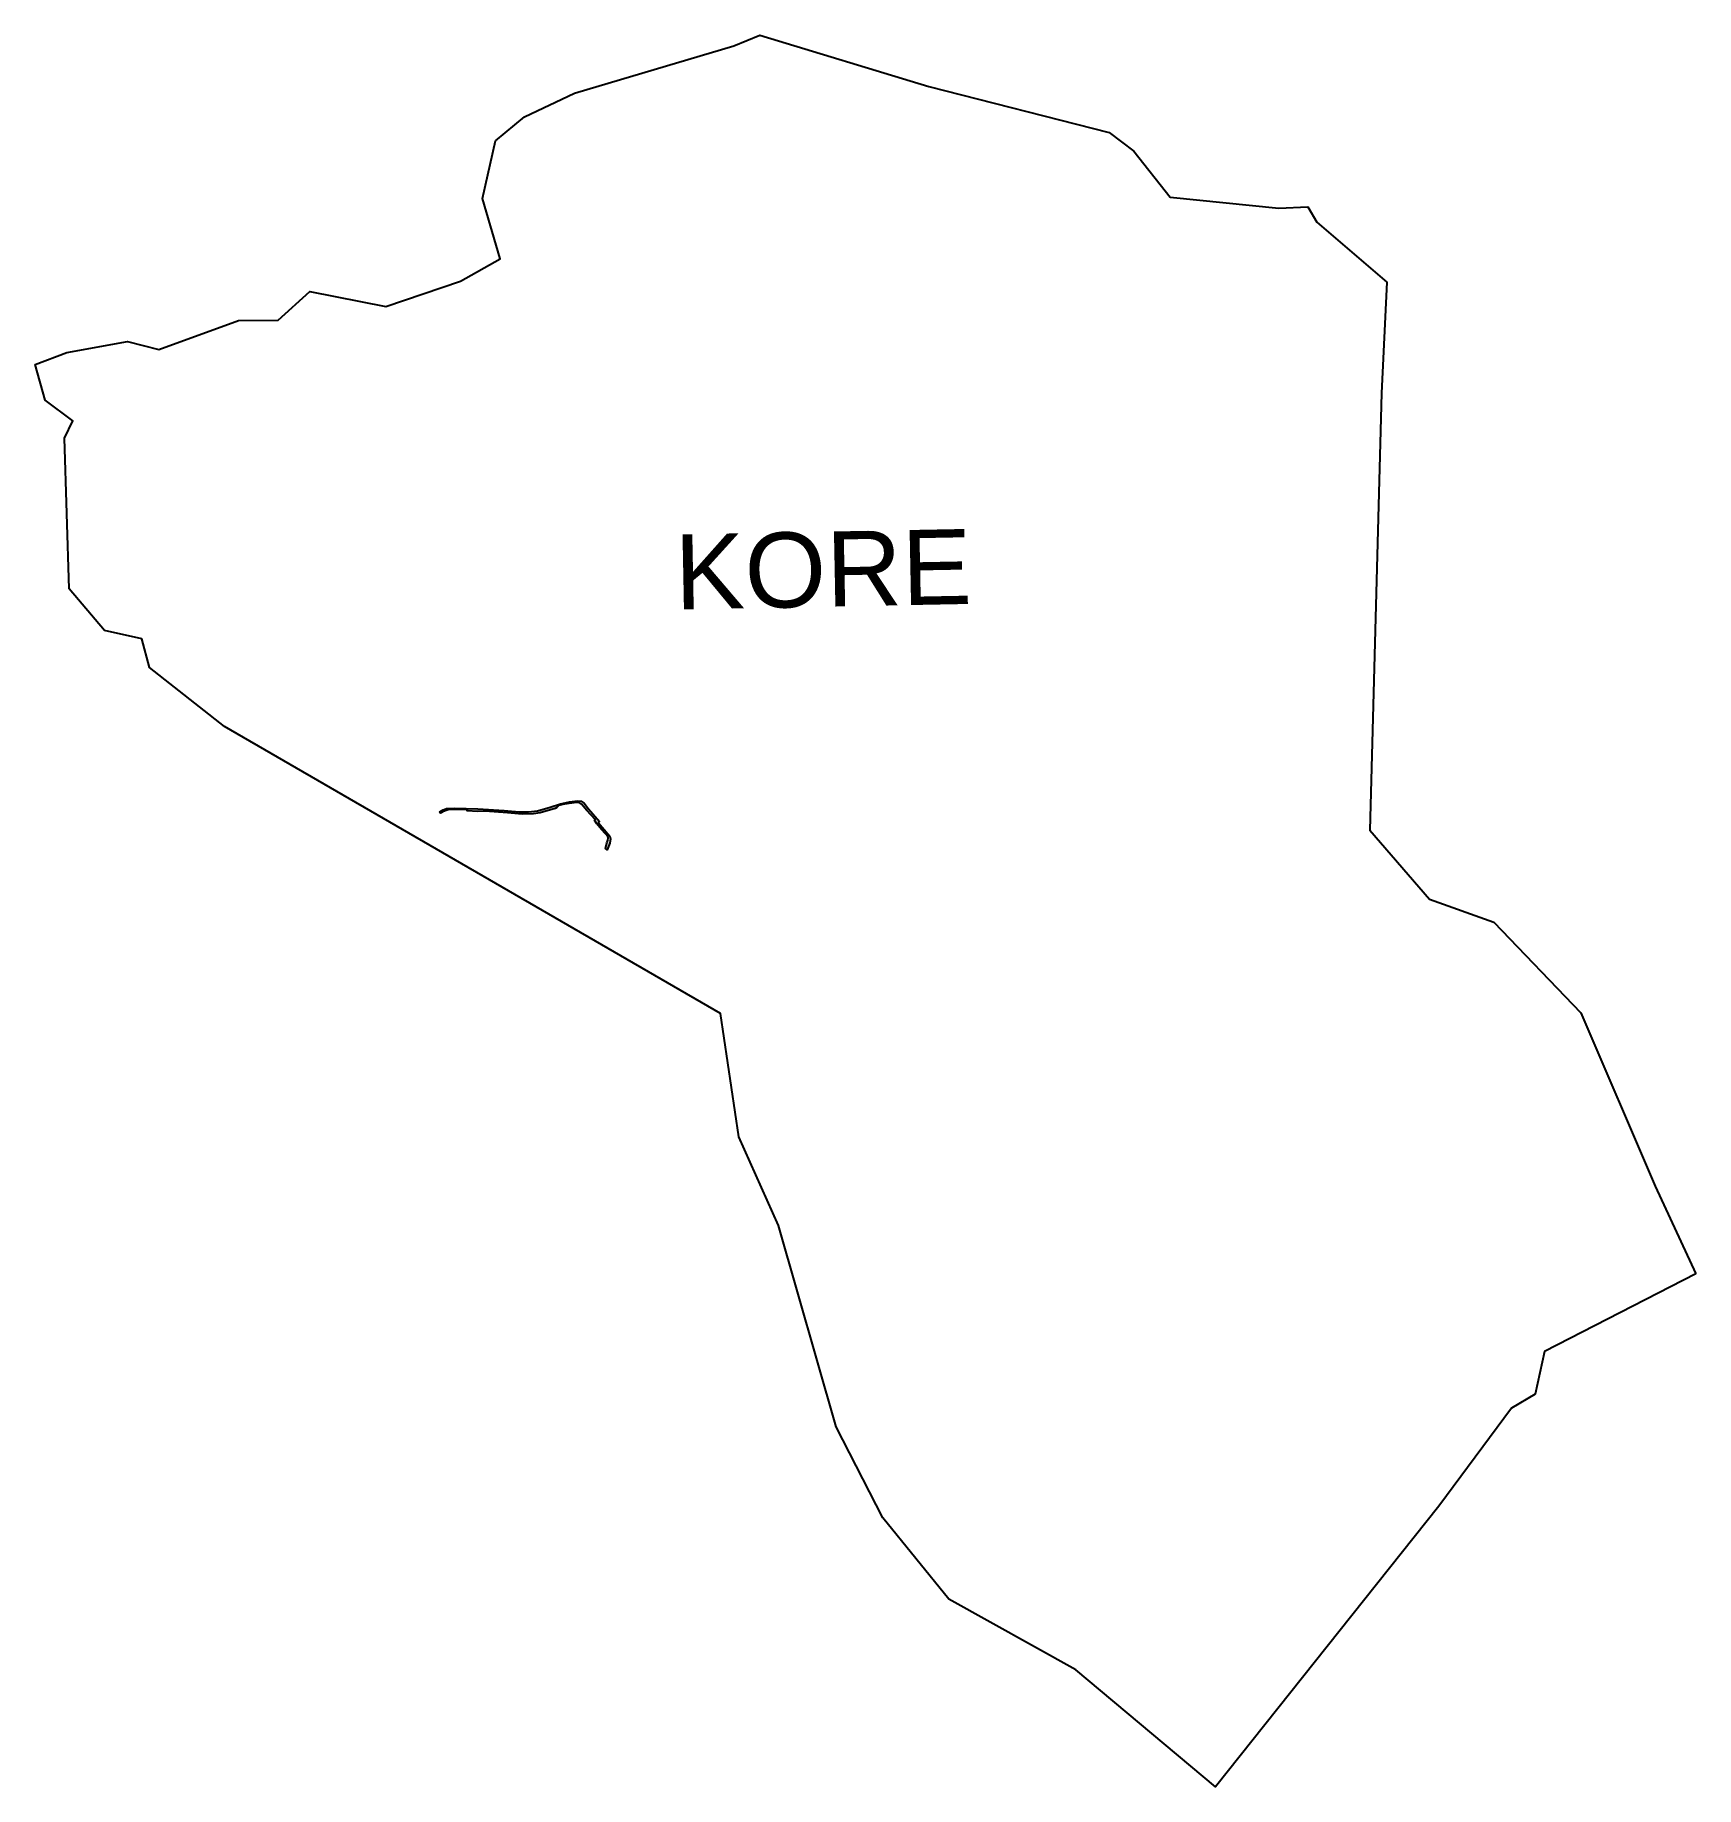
# Model space of a CAD drawing. Header units: metres. Extents: x 261811 to 264218, y 2159443 to 2161982.
import ezdxf

# ---------------------------------------------------------------- set-up
doc = ezdxf.new("R2010")
doc.units = ezdxf.units.M
doc.header["$MEASUREMENT"] = 0
for name, color, linetype in [('BREAKWATER', 6, 'Continuous'), ('village', 3, 'Continuous'), ('VILLAGE NAME', 250, 'Continuous')]:
    doc.layers.add(name, color=color, linetype=linetype)
doc.styles.get("Standard").update_dxf_attribs({"font": 'arial.ttf'})

msp = doc.modelspace()

# ---------------------------------------------------------------- hatches: boundary and pattern name
at = {"layer": 'BREAKWATER'}
h = msp.add_hatch(dxfattribs=at)
h.set_pattern_fill('ESCHER', color=256, scale=0.1)
h.set_pattern_definition([(60, (0, 0), (-3.0479999988, -7e-10), [2.794, -0.254]), (180, (0, 0), (1.524, -2.6396454294), [2.794, -0.254]), (300, (0, 0), (3.0479999988, -7e-10), [2.794, -0.254]), (60, (0.254, 0), (-3.0479999988, -7e-10), [0.508, -2.54]), (300, (0.254, 0), (3.0479999988, -7e-10), [0.508, -2.54]), (60, (-0.127, 0.22), (-3.0479999988, -7e-10), [0.508, -2.54]), (180, (-0.127, 0.22), (1.524, -2.6396454294), [0.508, -2.54]), (300, (-0.127, -0.22), (3.0479999988, -7e-10), [0.508, -2.54]), (180, (-0.127, -0.22), (1.524, -2.6396454294), [0.508, -2.54]), (60, (-1.016, 0), (-3.0479999988, -7e-10), [0.508, -2.54]), (300, (-1.016, 0), (3.0479999988, -7e-10), [0.508, -2.54]), (60, (0.508, -0.88), (-3.0479999988, -7e-10), [0.508, -2.54]), (180, (0.508, -0.88), (1.524, -2.6396454294), [0.508, -2.54]), (300, (0.508, 0.88), (3.0479999988, -7e-10), [0.508, -2.54]), (180, (0.508, 0.88), (1.524, -2.6396454294), [0.508, -2.54]), (0, (0.508, 0.44), (-1.524, 2.6396454294), [1.778, -1.27]), (0, (0.508, -0.44), (-1.524, 2.6396454294), [1.778, -1.27]), (120, (0.127, 0.66), (-3.0479999988, 7e-10), [1.778, -1.27]), (120, (-0.635, 0.22), (-3.0479999988, 7e-10), [1.778, -1.27]), (240, (-0.635, -0.22), (1.5239999988, -2.63964543), [1.778, -1.27]), (240, (0.127, -0.66), (1.5239999988, -2.63964543), [1.778, -1.27])])
h.paths.add_polyline_path([(262399.8, 2160855), (262398.2, 2160854.5), (262397.6, 2160856.3), (262402.6, 2160859.2), (262407.4, 2160861.1), (262419.2, 2160861.7), (262452.7, 2160861), (262491.1, 2160858.2), (262512.6, 2160856.3), (262526.3, 2160856.3), (262539.3, 2160858.1), (262557.7, 2160863.1), (262572.6, 2160868.2), (262585.8, 2160870.9), (262597.4, 2160872.3), (262602.3, 2160871.8), (262606.8, 2160868.8), (262613.2, 2160860.9), (262628.9, 2160842.4), (262627.6, 2160840.7), (262644.1, 2160821.4), (262644.9, 2160817.4), (262644, 2160811.2), (262640.1, 2160801.5), (262637.7, 2160803.2), (262639.8, 2160811.5), (262641.3, 2160815.6), (262641.5, 2160818.3), (262640.9, 2160820.8), (262637.8, 2160824.7), (262631.8, 2160830.9), (262625.3, 2160838.9), (262621.7, 2160844.3), (262623, 2160845.3), (262610.9, 2160858.3), (262602.8, 2160867.6), (262599.5, 2160869.8), (262596.4, 2160869.9), (262585.3, 2160868.7), (262575.9, 2160867), (262569.9, 2160865.4), (262567.2, 2160862.8), (262564.7, 2160861.1), (262542.9, 2160855.2), (262533.3, 2160853.4), (262517, 2160853.2), (262495.7, 2160854.9), (262463.3, 2160857.2), (262452.4, 2160856.9), (262437.5, 2160857.8), (262437.6, 2160859.7), (262409.8, 2160859.5), (262405.3, 2160857.9), (262401.2, 2160856.1)])

# ---------------------------------------------------------------- linework, layer by layer
at = {"layer": 'BREAKWATER', "flags": 128}
msp.add_lwpolyline([(262399.8, 2160855), (262398.2, 2160854.5), (262397.6, 2160856.3), (262402.6, 2160859.2), (262407.4, 2160861.1), (262419.2, 2160861.7), (262452.7, 2160861), (262491.1, 2160858.2), (262512.6, 2160856.3), (262526.3, 2160856.3), (262539.3, 2160858.1), (262557.7, 2160863.1), (262572.6, 2160868.2), (262585.8, 2160870.9), (262597.4, 2160872.3), (262602.3, 2160871.8), (262606.8, 2160868.8), (262613.2, 2160860.9), (262628.9, 2160842.4), (262627.6, 2160840.7), (262644.1, 2160821.4), (262644.9, 2160817.4), (262644, 2160811.2), (262640.1, 2160801.5), (262637.7, 2160803.2), (262639.8, 2160811.5), (262641.3, 2160815.6), (262641.5, 2160818.3), (262640.9, 2160820.8), (262637.8, 2160824.7), (262631.8, 2160830.9), (262625.3, 2160838.9), (262621.7, 2160844.3), (262623, 2160845.3), (262610.9, 2160858.3), (262602.8, 2160867.6), (262599.5, 2160869.8), (262596.4, 2160869.9), (262585.3, 2160868.7), (262575.9, 2160867), (262569.9, 2160865.4), (262567.2, 2160862.8), (262564.7, 2160861.1), (262542.9, 2160855.2), (262533.3, 2160853.4), (262517, 2160853.2), (262495.7, 2160854.9), (262463.3, 2160857.2), (262452.4, 2160856.9), (262437.5, 2160857.8), (262437.6, 2160859.7), (262409.8, 2160859.5), (262405.3, 2160857.9), (262401.2, 2160856.1)], close=True, dxfattribs=at)
at = {"layer": 'village', "color": 3, "true_color": 0x00ff00}
msp.add_polyline3d([(264218, 2160187, 0), (263998.5, 2160074.6, 0), (263984.9, 2160012.8, 0), (263950.7, 2159992.2, 0), (263845.3, 2159850.2, 0), (263521.9, 2159443.5, 0), (263319.4, 2159613.4, 0), (263135.5, 2159715.5, 0), (263039.6, 2159833.5, 0), (262972.2, 2159965.1, 0), (262888.5, 2160257.1, 0), (262831, 2160385.6, 0), (262804.4, 2160564.3, 0), (262085.4, 2160980.2, 0), (261977.1, 2161065.5, 0), (261966, 2161107.3, 0), (261911.7, 2161119, 0), (261860.5, 2161179.8, 0), (261853.8, 2161397.8, 0), (261865.8, 2161423.1, 0), (261825.7, 2161452.8, 0), (261811, 2161504.6, 0), (261857.2, 2161522.1, 0), (261945.2, 2161537.9, 0), (261990.5, 2161526.2, 0), (262106.1, 2161568.4, 0), (262163.4, 2161569, 0), (262209.2, 2161610.2, 0), (262319.3, 2161588.8, 0), (262427.5, 2161625.2, 0), (262484.9, 2161657.8, 0), (262459.5, 2161745.2, 0), (262478.5, 2161828.9, 0), (262520.3, 2161863.5, 0), (262592.6, 2161897.8, 0), (262823.6, 2161966.6, 0), (262861.6, 2161982, 0), (263106.5, 2161907.4, 0), (263367.8, 2161840.9, 0), (263403.3, 2161813.6, 0), (263455.9, 2161747.3, 0), (263613.3, 2161731.1, 0), (263655.5, 2161733.2, 0), (263668.7, 2161711, 0), (263769.8, 2161623.8, 0), (263762.4, 2161463.3, 0), (263745.6, 2160830, 0), (263832, 2160729.7, 0), (263925.3, 2160696.7, 0), (264051.3, 2160565.1, 0), (264159, 2160314, 0)], close=True, dxfattribs=at)

# ---------------------------------------------------------------- texts
at = {"layer": 'VILLAGE NAME', "insert": (262736.9, 2161258.2), "char_height": 108.748, "attachment_point": 1, "rotation": 1.1028}
msp.add_mtext_dynamic_manual_height_columns('{\\fArial|b0|i0|c0|p34;KORE}', width=726.929, gutter_width=543.7, heights=[0], dxfattribs=at)
msp.add_mtext_dynamic_manual_height_columns('{\\fArial|b0|i0|c0|p34;KORE}', width=726.929, gutter_width=543.7, heights=[0], dxfattribs=at)

doc.saveas('drawing.dxf')
